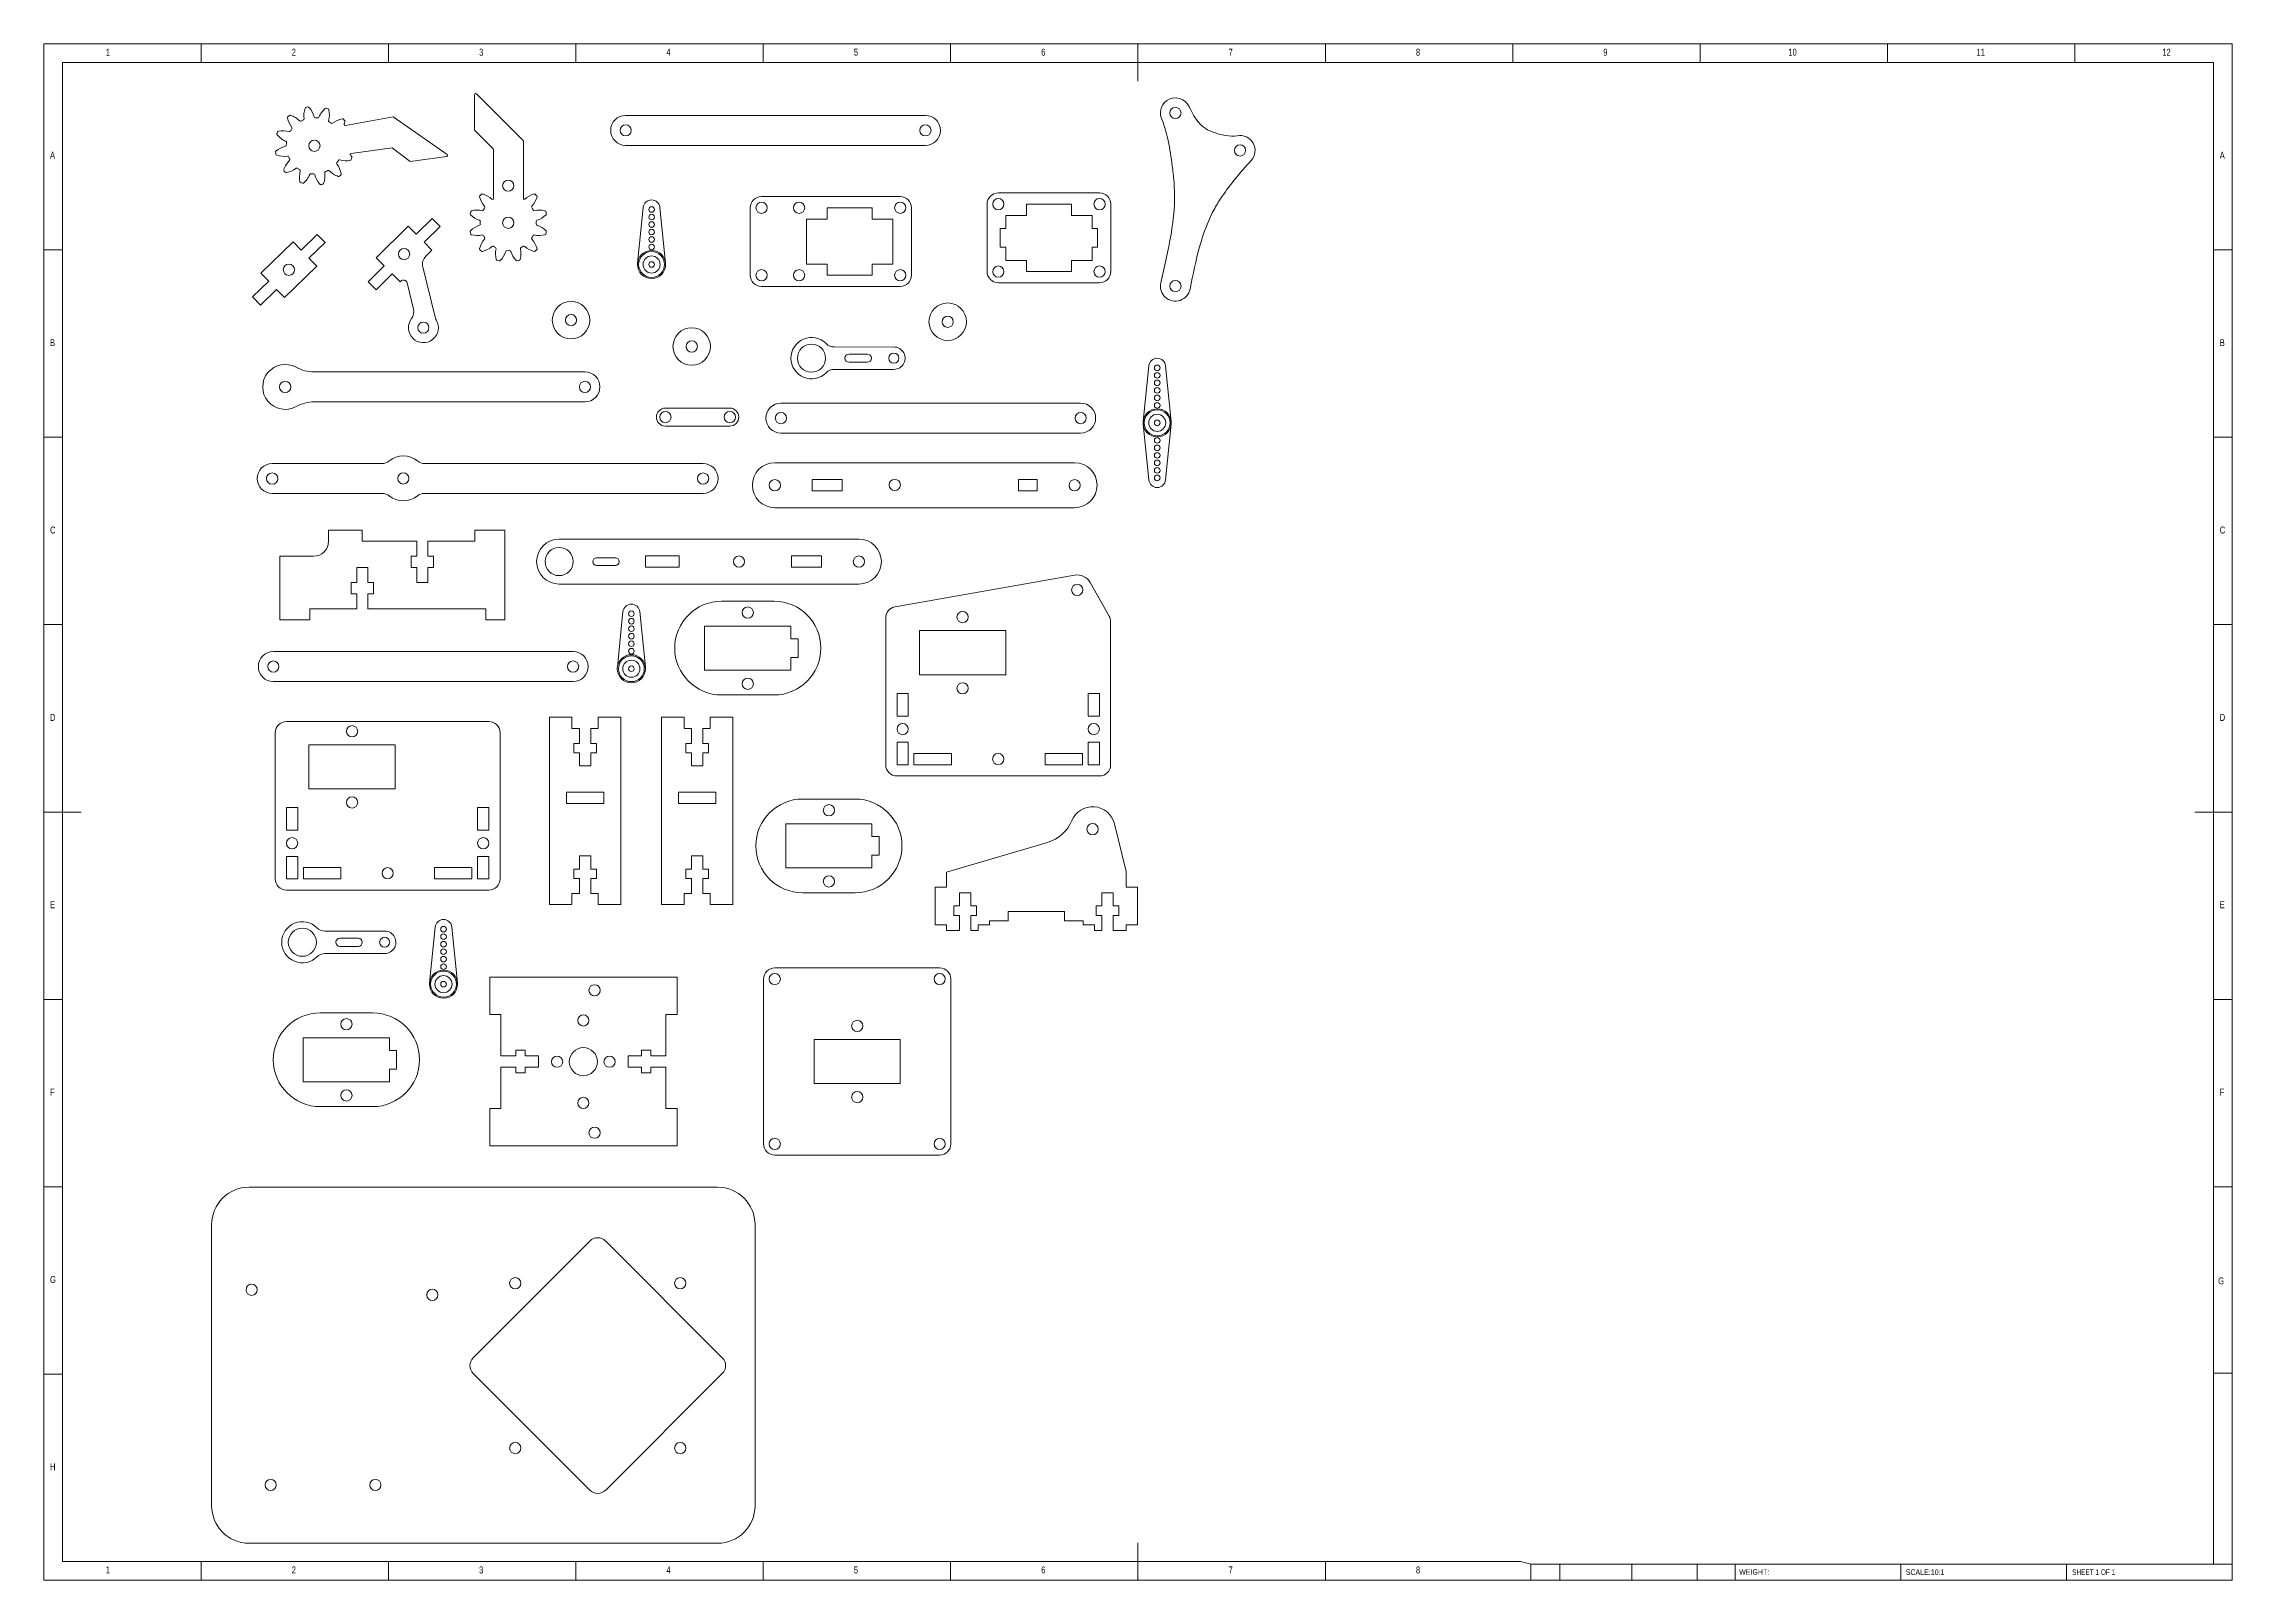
# Model space of a CAD drawing. Header units: millimetres. Extents: x 5 to 589, y 5 to 415.
import ezdxf

# ---------------------------------------------------------------- set-up
doc = ezdxf.new("R2010")
doc.units = ezdxf.units.MM
doc.styles.add('SLDTEXTSTYLE0', font='TXT', dxfattribs={"width": 0.75})
doc.styles.add('SLDTEXTSTYLE1', font='TXT', dxfattribs={"width": 0.6875})

msp = doc.modelspace()

# ---------------------------------------------------------------- linework, layer by layer
at = {"color": 7, "linetype": 'Continuous', "lineweight": 0}
for p, q in [((589, 415), (5, 415)), ((5, 415), (5, 5)), ((47, 410), (47, 415)), ((97, 415), (97, 410)), ((147, 410), (147, 415)), ((197, 415), (197, 410)), ((247, 410), (247, 415)), ((297, 415), (297, 405)), ((347, 410), (347, 415)), ((397, 415), (397, 410)), ((447, 410), (447, 415)), ((497, 415), (497, 410)), ((547, 410), (547, 415)), ((589, 5), (589, 415)), ((584, 410), (10, 410)), ((10, 410), (10, 10)), ((584, 60.25), (584, 410)), ((10, 360), (5, 360)), ((584, 360), (589, 360)), ((5, 310), (10, 310)), ((589, 310), (584, 310)), ((10, 260), (5, 260)), ((584, 260), (589, 260)), ((5, 210), (15, 210)), ((589, 210), (579, 210)), ((10, 160), (5, 160)), ((584, 160), (589, 160)), ((5, 110), (10, 110)), ((589, 110), (584, 110)), ((10, 60), (5, 60)), ((584, 60.25), (584, 9.25)), ((584, 60.25), (589, 60.25)), ((297, 5), (297, 15)), ((10, 10), (399.05, 10)), ((47, 5), (47, 10)), ((97, 10), (97, 5)), ((147, 5), (147, 10)), ((197, 10), (197, 5)), ((247, 5), (247, 10)), ((347, 5), (347, 10)), ((399.05, 10), (401.8, 9.25)), ((401.8, 9.25), (589, 9.25)), ((401.8, 9.25), (401.8, 5)), ((409.6, 9.25), (409.6, 5)), ((428.79, 9.25), (428.79, 5)), ((446.2, 9.25), (446.2, 5)), ((456.4, 5), (456.4, 9.25)), ((500.6, 9.25), (500.6, 5)), ((544.8, 5), (544.8, 9.25)), ((5, 5), (589, 5))]:
    msp.add_line(p, q, dxfattribs=at)
at = {"color": 7, "linetype": 'Continuous', "lineweight": 15}
for p, q in [((119.95, 401.41), (119.95, 392.03)), ((132.89, 389.19), (120.46, 401.62)), ((98.28, 395.46), (85.51, 393.22)), ((112.65, 385.46), (98.28, 395.46)), ((120.04, 391.82), (124.97, 386.89)), ((240.28, 395.89), (160.28, 395.89)), ((87.04, 385.72), (97.95, 387.24)), ((97.95, 387.24), (102.81, 383.56)), ((124.97, 386.89), (124.97, 373.54)), ((132.98, 388.98), (132.98, 373.5)), ((160.28, 387.89), (240.28, 387.89)), ((102.81, 383.56), (112.52, 384.91)), ((233.56, 374.23), (196.54, 374.23)), ((286.73, 375.2), (259.73, 375.2)), ((108.62, 368.4), (104.36, 364.17)), ((110.74, 366.27), (108.62, 368.4)), ((164.96, 371.32), (163.47, 356.47)), ((170.93, 356.47), (169.44, 371.32)), ((193.54, 371.23), (193.54, 353.23)), ((214.06, 368.23), (208.56, 368.23)), ((208.56, 368.23), (208.56, 356.23)), ((226.06, 371.23), (214.06, 371.23)), ((214.06, 371.23), (214.06, 368.23)), ((226.06, 368.23), (226.06, 371.23)), ((231.56, 368.23), (226.06, 368.23)), ((231.56, 356.23), (231.56, 368.23)), ((236.56, 353.23), (236.56, 371.23)), ((256.73, 372.2), (256.73, 354.2)), ((267.23, 369.2), (261.73, 369.2)), ((261.73, 369.2), (261.73, 365.7)), ((279.23, 372.2), (267.23, 372.2)), ((267.23, 372.2), (267.23, 369.2)), ((279.23, 369.2), (279.23, 372.2)), ((284.73, 369.2), (279.23, 369.2)), ((284.73, 365.7), (284.73, 369.2)), ((289.73, 354.2), (289.73, 372.2)), ((71.58, 362.11), (62.95, 353.77)), ((73.67, 359.95), (71.58, 362.11)), ((77.98, 364.12), (73.67, 359.95)), ((80.07, 361.96), (77.98, 364.12)), ((102.25, 366.3), (93.74, 357.84)), ((104.36, 364.17), (102.25, 366.3)), ((106.48, 362.04), (110.74, 366.27)), ((261.73, 365.7), (260.23, 365.7)), ((260.23, 365.7), (260.23, 360.7)), ((286.23, 365.7), (284.73, 365.7)), ((286.23, 360.7), (286.23, 365.7)), ((75.75, 357.79), (80.07, 361.96)), ((77.84, 355.64), (75.75, 357.79)), ((93.74, 357.84), (95.85, 355.71)), ((108.59, 359.91), (106.48, 362.04)), ((106.96, 358.29), (108.59, 359.91)), ((260.23, 360.7), (261.73, 360.7)), ((261.73, 360.7), (261.73, 357.2)), ((261.73, 357.2), (267.23, 357.2)), ((267.23, 357.2), (267.23, 354.2)), ((279.23, 354.2), (279.23, 357.2)), ((279.23, 357.2), (284.73, 357.2)), ((284.73, 357.2), (284.73, 360.7)), ((284.73, 360.7), (286.23, 360.7)), ((65.04, 351.61), (60.73, 347.44)), ((62.95, 353.77), (65.04, 351.61)), ((69.21, 347.3), (77.84, 355.64)), ((95.85, 355.71), (91.59, 351.49)), ((91.59, 351.49), (93.7, 349.36)), ((93.7, 349.36), (97.96, 353.59)), ((97.96, 353.59), (100.08, 351.46)), ((100.08, 351.46), (100.29, 351.67)), ((101.96, 351.19), (103.67, 344.22)), ((109.44, 342.05), (106.16, 355.44)), ((208.56, 356.23), (214.06, 356.23)), ((214.06, 356.23), (214.06, 353.23)), ((214.06, 353.23), (226.06, 353.23)), ((226.06, 353.23), (226.06, 356.23)), ((226.06, 356.23), (231.56, 356.23)), ((259.73, 351.2), (286.73, 351.2)), ((267.23, 354.2), (279.23, 354.2)), ((60.73, 347.44), (62.81, 345.28)), ((62.81, 345.28), (67.13, 349.45)), ((67.13, 349.45), (69.21, 347.3)), ((196.54, 350.23), (233.56, 350.23)), ((231.39, 334.07), (215.89, 334.1)), ((149.42, 327.44), (77.17, 327.44)), ((215.88, 328.1), (231.84, 328.1)), ((224.76, 332.2), (219.9, 332.2)), ((219.9, 330), (224.76, 330)), ((299.89, 329.06), (298.4, 314.21)), ((305.86, 314.21), (304.37, 329.06)), ((77.17, 319.44), (149.42, 319.44)), ((188.08, 317.77), (170.88, 317.77)), ((281.7, 319.1), (201.7, 319.1)), ((170.88, 312.97), (188.08, 312.97)), ((201.7, 311.1), (281.7, 311.1)), ((299.89, 298.61), (298.4, 313.46)), ((305.86, 313.46), (304.37, 298.61)), ((95.26, 302.99), (65.95, 302.99)), ((180.95, 302.99), (106.64, 302.99)), ((280.09, 303.2), (200.09, 303.2)), ((218.09, 298.7), (210.09, 298.7)), ((210.09, 298.7), (210.09, 295.7)), ((218.09, 295.7), (218.09, 298.7)), ((270.09, 298.7), (265.09, 298.7)), ((265.09, 298.7), (265.09, 295.7)), ((270.09, 295.7), (270.09, 298.7)), ((65.95, 294.99), (95.33, 294.99)), ((106.57, 294.99), (180.95, 294.99)), ((210.09, 295.7), (218.09, 295.7)), ((265.09, 295.7), (270.09, 295.7)), ((200.09, 291.2), (280.09, 291.2)), ((81.01, 285.24), (81.01, 282.24)), ((90.01, 285.24), (81.01, 285.24)), ((90.01, 282.24), (90.01, 285.24)), ((104.51, 282.24), (90.01, 282.24)), ((104.51, 278.24), (104.51, 282.24)), ((107.51, 282.24), (107.51, 278.24)), ((120.01, 282.24), (107.51, 282.24)), ((120.01, 285.24), (120.01, 282.24)), ((128.01, 285.24), (120.01, 285.24)), ((128.01, 261.24), (128.01, 285.24)), ((222.53, 282.82), (142.53, 282.82)), ((68.01, 278.24), (68.01, 261.24)), ((77.01, 278.24), (68.01, 278.24)), ((88.51, 275.24), (91.51, 275.24)), ((88.51, 271.24), (88.51, 275.24)), ((91.51, 275.24), (91.51, 271.24)), ((103.01, 278.24), (104.51, 278.24)), ((103.01, 275.24), (103.01, 278.24)), ((104.51, 275.24), (103.01, 275.24)), ((104.51, 271.24), (104.51, 275.24)), ((107.51, 278.24), (109.01, 278.24)), ((107.51, 275.24), (107.51, 271.24)), ((109.01, 275.24), (107.51, 275.24)), ((109.01, 278.24), (109.01, 275.24)), ((157.53, 277.82), (152.53, 277.82)), ((152.53, 275.82), (157.53, 275.82)), ((165.53, 278.32), (165.53, 275.32)), ((174.53, 278.32), (165.53, 278.32)), ((165.53, 275.32), (174.53, 275.32)), ((174.53, 275.32), (174.53, 278.32)), ((204.53, 278.32), (204.53, 275.32)), ((212.53, 278.32), (204.53, 278.32)), ((204.53, 275.32), (212.53, 275.32)), ((212.53, 275.32), (212.53, 278.32)), ((87.01, 271.24), (88.51, 271.24)), ((87.01, 268.24), (87.01, 271.24)), ((91.51, 271.24), (93.01, 271.24)), ((93.01, 271.24), (93.01, 268.24)), ((107.51, 271.24), (104.51, 271.24)), ((142.53, 270.82), (222.53, 270.82)), ((280.08, 273.19), (232.17, 264.77)), ((289.3, 262.3), (284.25, 271.22)), ((76.01, 261.24), (76.01, 264.24)), ((76.01, 264.24), (88.51, 264.24)), ((88.51, 268.24), (87.01, 268.24)), ((88.51, 264.24), (88.51, 268.24)), ((91.51, 268.24), (91.51, 264.24)), ((93.01, 268.24), (91.51, 268.24)), ((91.51, 264.24), (123.01, 264.24)), ((123.01, 264.24), (123.01, 261.24)), ((159.56, 263.46), (158.07, 248.61)), ((165.53, 248.61), (164.04, 263.46)), ((199.87, 266.23), (185.87, 266.23)), ((68.01, 261.24), (76.01, 261.24)), ((123.01, 261.24), (128.01, 261.24)), ((204.34, 259.63), (181.34, 259.63)), ((181.34, 259.63), (181.34, 247.83)), ((204.34, 256.23), (204.34, 259.63)), ((229.69, 261.82), (229.69, 222.61)), ((261.69, 258.41), (238.69, 258.41)), ((238.69, 258.41), (238.69, 246.61)), ((261.69, 246.61), (261.69, 258.41)), ((289.69, 222.61), (289.69, 260.82)), ((146.26, 252.8), (66.26, 252.8)), ((206.28, 256.23), (204.34, 256.23)), ((204.34, 251.23), (206.28, 251.23)), ((204.34, 247.83), (204.34, 251.23)), ((206.28, 251.23), (206.28, 256.23)), ((181.34, 247.83), (204.34, 247.83)), ((238.69, 246.61), (261.69, 246.61)), ((66.26, 244.8), (146.26, 244.8)), ((185.87, 241.23), (199.87, 241.23)), ((235.69, 241.61), (232.69, 241.61)), ((232.69, 241.61), (232.69, 235.61)), ((235.69, 235.61), (235.69, 241.61)), ((286.69, 241.61), (283.69, 241.61)), ((283.69, 241.61), (283.69, 235.61)), ((286.69, 235.61), (286.69, 241.61)), ((123.77, 234.16), (69.77, 234.16)), ((145.96, 235.28), (139.96, 235.28)), ((139.96, 235.28), (139.96, 185.28)), ((145.96, 232.28), (145.96, 235.28)), ((152.96, 235.28), (152.96, 232.28)), ((158.96, 235.28), (152.96, 235.28)), ((158.96, 185.28), (158.96, 235.28)), ((175.85, 235.28), (169.85, 235.28)), ((169.85, 235.28), (169.85, 185.28)), ((175.85, 232.28), (175.85, 235.28)), ((182.85, 235.28), (182.85, 232.28)), ((188.85, 235.28), (182.85, 235.28)), ((188.85, 185.28), (188.85, 235.28)), ((232.69, 235.61), (235.69, 235.61)), ((283.69, 235.61), (286.69, 235.61)), ((66.77, 231.16), (66.77, 192.16)), ((98.77, 227.96), (75.77, 227.96)), ((75.77, 227.96), (75.77, 216.16)), ((98.77, 216.16), (98.77, 227.96)), ((126.77, 192.16), (126.77, 231.16)), ((147.96, 232.28), (145.96, 232.28)), ((146.46, 228.28), (147.96, 228.28)), ((146.46, 225.78), (146.46, 228.28)), ((147.96, 228.28), (147.96, 232.28)), ((150.96, 232.28), (150.96, 228.28)), ((152.96, 232.28), (150.96, 232.28)), ((150.96, 228.28), (152.46, 228.28)), ((152.46, 228.28), (152.46, 225.78)), ((177.85, 232.28), (175.85, 232.28)), ((176.35, 228.28), (177.85, 228.28)), ((176.35, 225.78), (176.35, 228.28)), ((177.85, 228.28), (177.85, 232.28)), ((180.85, 232.28), (180.85, 228.28)), ((182.85, 232.28), (180.85, 232.28)), ((180.85, 228.28), (182.35, 228.28)), ((182.35, 228.28), (182.35, 225.78)), ((235.69, 228.61), (232.69, 228.61)), ((232.69, 228.61), (232.69, 222.61)), ((235.69, 222.61), (235.69, 228.61)), ((286.69, 228.61), (283.69, 228.61)), ((283.69, 228.61), (283.69, 222.61)), ((286.69, 222.61), (286.69, 228.61)), ((147.96, 225.78), (146.46, 225.78)), ((147.96, 222.28), (147.96, 225.78)), ((150.96, 222.28), (147.96, 222.28)), ((150.96, 225.78), (150.96, 222.28)), ((152.46, 225.78), (150.96, 225.78)), ((177.85, 225.78), (176.35, 225.78)), ((177.85, 222.28), (177.85, 225.78)), ((180.85, 222.28), (177.85, 222.28)), ((180.85, 225.78), (180.85, 222.28)), ((182.35, 225.78), (180.85, 225.78)), ((232.69, 222.61), (235.69, 222.61)), ((247.19, 225.61), (237.19, 225.61)), ((237.19, 225.61), (237.19, 222.61)), ((237.19, 222.61), (247.19, 222.61)), ((247.19, 222.61), (247.19, 225.61)), ((282.19, 225.61), (272.19, 225.61)), ((272.19, 225.61), (272.19, 222.61)), ((272.19, 222.61), (282.19, 222.61)), ((282.19, 222.61), (282.19, 225.61)), ((283.69, 222.61), (286.69, 222.61)), ((75.77, 216.16), (98.77, 216.16)), ((232.69, 219.61), (286.69, 219.61)), ((72.77, 211.16), (69.77, 211.16)), ((69.77, 211.16), (69.77, 205.16)), ((72.77, 205.16), (72.77, 211.16)), ((123.77, 211.16), (120.77, 211.16)), ((120.77, 211.16), (120.77, 205.16)), ((123.77, 205.16), (123.77, 211.16)), ((154.46, 215.28), (144.46, 215.28)), ((144.46, 215.28), (144.46, 212.28)), ((144.46, 212.28), (154.46, 212.28)), ((154.46, 212.28), (154.46, 215.28)), ((184.35, 215.28), (174.35, 215.28)), ((174.35, 215.28), (174.35, 212.28)), ((174.35, 212.28), (184.35, 212.28)), ((184.35, 212.28), (184.35, 215.28)), ((221.52, 213.46), (207.52, 213.46)), ((69.77, 205.16), (72.77, 205.16)), ((120.77, 205.16), (123.77, 205.16)), ((226, 206.86), (203, 206.86)), ((203, 206.86), (203, 195.06)), ((226, 203.46), (226, 206.86)), ((293.87, 194.14), (290.69, 206.88)), ((227.94, 203.46), (226, 203.46)), ((227.94, 198.46), (227.94, 203.46)), ((272.89, 201.89), (245.87, 193.92)), ((72.77, 198.16), (69.77, 198.16)), ((69.77, 198.16), (69.77, 192.16)), ((72.77, 192.16), (72.77, 198.16)), ((84.27, 195.16), (74.27, 195.16)), ((74.27, 195.16), (74.27, 192.16)), ((84.27, 192.16), (84.27, 195.16)), ((119.27, 195.16), (109.27, 195.16)), ((109.27, 195.16), (109.27, 192.16)), ((119.27, 192.16), (119.27, 195.16)), ((123.77, 198.16), (120.77, 198.16)), ((120.77, 198.16), (120.77, 192.16)), ((123.77, 192.16), (123.77, 198.16)), ((146.46, 194.78), (147.96, 194.78)), ((146.46, 192.28), (146.46, 194.78)), ((147.96, 198.28), (150.96, 198.28)), ((147.96, 194.78), (147.96, 198.28)), ((150.96, 198.28), (150.96, 194.78)), ((150.96, 194.78), (152.46, 194.78)), ((152.46, 194.78), (152.46, 192.28)), ((176.35, 194.78), (177.85, 194.78)), ((176.35, 192.28), (176.35, 194.78)), ((177.85, 198.28), (180.85, 198.28)), ((177.85, 194.78), (177.85, 198.28)), ((180.85, 198.28), (180.85, 194.78)), ((180.85, 194.78), (182.35, 194.78)), ((182.35, 194.78), (182.35, 192.28)), ((203, 195.06), (226, 195.06)), ((226, 198.46), (227.94, 198.46)), ((226, 195.06), (226, 198.46)), ((245.87, 193.92), (245.87, 189.92)), ((293.87, 189.92), (293.87, 194.14)), ((69.77, 192.16), (72.77, 192.16)), ((69.77, 189.16), (123.77, 189.16)), ((74.27, 192.16), (84.27, 192.16)), ((109.27, 192.16), (119.27, 192.16)), ((120.77, 192.16), (123.77, 192.16)), ((145.96, 188.28), (147.96, 188.28)), ((145.96, 185.28), (145.96, 188.28)), ((147.96, 192.28), (146.46, 192.28)), ((147.96, 188.28), (147.96, 192.28)), ((150.96, 192.28), (150.96, 188.28)), ((152.46, 192.28), (150.96, 192.28)), ((150.96, 188.28), (152.96, 188.28)), ((152.96, 188.28), (152.96, 185.28)), ((175.85, 188.28), (177.85, 188.28)), ((175.85, 185.28), (175.85, 188.28)), ((177.85, 192.28), (176.35, 192.28)), ((177.85, 188.28), (177.85, 192.28)), ((180.85, 192.28), (180.85, 188.28)), ((182.35, 192.28), (180.85, 192.28)), ((180.85, 188.28), (182.85, 188.28)), ((182.85, 188.28), (182.85, 185.28)), ((207.52, 188.46), (221.52, 188.46)), ((242.87, 189.92), (242.87, 179.92)), ((245.87, 189.92), (242.87, 189.92)), ((249.37, 188.42), (252.37, 188.42)), ((249.37, 184.92), (249.37, 188.42)), ((252.37, 188.42), (252.37, 184.92)), ((287.37, 188.42), (290.37, 188.42)), ((287.37, 184.92), (287.37, 188.42)), ((290.37, 188.42), (290.37, 184.92)), ((296.87, 189.92), (293.87, 189.92)), ((296.87, 179.92), (296.87, 189.92)), ((139.96, 185.28), (145.96, 185.28)), ((152.96, 185.28), (158.96, 185.28)), ((169.85, 185.28), (175.85, 185.28)), ((182.85, 185.28), (188.85, 185.28)), ((247.87, 184.92), (249.37, 184.92)), ((247.87, 182.42), (247.87, 184.92)), ((249.37, 182.42), (247.87, 182.42)), ((249.37, 178.42), (249.37, 182.42)), ((252.37, 184.92), (253.87, 184.92)), ((252.37, 182.42), (252.37, 178.42)), ((253.87, 182.42), (252.37, 182.42)), ((253.87, 184.92), (253.87, 182.42)), ((262.37, 183.42), (277.37, 183.42)), ((262.37, 180.92), (262.37, 183.42)), ((277.37, 183.42), (277.37, 180.92)), ((285.87, 184.92), (287.37, 184.92)), ((285.87, 182.42), (285.87, 184.92)), ((287.37, 182.42), (285.87, 182.42)), ((287.37, 178.42), (287.37, 182.42)), ((290.37, 184.92), (291.87, 184.92)), ((290.37, 182.42), (290.37, 178.42)), ((291.87, 182.42), (290.37, 182.42)), ((291.87, 184.92), (291.87, 182.42)), ((95.52, 178.2), (80.02, 178.23)), ((88.89, 176.34), (84.03, 176.34)), ((109.44, 179.29), (107.94, 164.44)), ((115.41, 164.44), (113.91, 179.29)), ((242.87, 179.92), (245.87, 179.92)), ((245.87, 179.92), (245.87, 178.42)), ((245.87, 178.42), (249.37, 178.42)), ((252.37, 178.42), (254.37, 178.42)), ((254.37, 179.92), (257.37, 179.92)), ((254.37, 178.42), (254.37, 179.92)), ((257.37, 180.92), (262.37, 180.92)), ((257.37, 179.92), (257.37, 180.92)), ((277.37, 180.92), (282.37, 180.92)), ((282.37, 180.92), (282.37, 179.92)), ((282.37, 179.92), (285.37, 179.92)), ((285.37, 179.92), (285.37, 178.42)), ((285.37, 178.42), (287.37, 178.42)), ((290.37, 178.42), (293.87, 178.42)), ((293.87, 179.92), (296.87, 179.92)), ((293.87, 178.42), (293.87, 179.92)), ((80.02, 172.23), (95.97, 172.24)), ((84.03, 174.14), (88.89, 174.14)), ((173.99, 165.92), (123.99, 165.92)), ((123.99, 165.92), (123.99, 155.92)), ((173.99, 155.92), (173.99, 165.92)), ((197.07, 165.42), (197.07, 121.42)), ((244.07, 168.42), (200.07, 168.42)), ((247.07, 121.42), (247.07, 165.42)), ((92.76, 156.38), (78.76, 156.38)), ((123.99, 155.92), (126.99, 155.92)), ((126.99, 155.92), (126.99, 144.92)), ((170.99, 155.92), (173.99, 155.92)), ((170.99, 144.92), (170.99, 155.92)), ((97.23, 149.78), (74.23, 149.78)), ((74.23, 149.78), (74.23, 137.98)), ((97.23, 146.38), (97.23, 149.78)), ((99.17, 146.38), (97.23, 146.38)), ((99.17, 141.38), (99.17, 146.38)), ((130.99, 146.42), (133.49, 146.42)), ((130.99, 144.92), (130.99, 146.42)), ((133.49, 146.42), (133.49, 144.92)), ((164.49, 146.42), (166.99, 146.42)), ((164.49, 144.92), (164.49, 146.42)), ((166.99, 146.42), (166.99, 144.92)), ((210.57, 149.32), (210.57, 137.52)), ((233.57, 149.32), (210.57, 149.32)), ((233.57, 137.52), (233.57, 149.32)), ((97.23, 141.38), (99.17, 141.38)), ((97.23, 137.98), (97.23, 141.38)), ((126.99, 144.92), (130.99, 144.92)), ((126.99, 141.92), (126.99, 130.92)), ((130.99, 141.92), (126.99, 141.92)), ((130.99, 140.42), (130.99, 141.92)), ((133.49, 140.42), (130.99, 140.42)), ((133.49, 144.92), (136.99, 144.92)), ((133.49, 141.92), (133.49, 140.42)), ((136.99, 141.92), (133.49, 141.92)), ((136.99, 144.92), (136.99, 141.92)), ((160.99, 144.92), (164.49, 144.92)), ((160.99, 141.92), (160.99, 144.92)), ((164.49, 141.92), (160.99, 141.92)), ((164.49, 140.42), (164.49, 141.92)), ((166.99, 140.42), (164.49, 140.42)), ((166.99, 144.92), (170.99, 144.92)), ((166.99, 141.92), (166.99, 140.42)), ((170.99, 141.92), (166.99, 141.92)), ((170.99, 130.92), (170.99, 141.92)), ((74.23, 137.98), (97.23, 137.98)), ((210.57, 137.52), (233.57, 137.52)), ((78.76, 131.38), (92.76, 131.38)), ((123.99, 130.92), (123.99, 120.92)), ((126.99, 130.92), (123.99, 130.92)), ((173.99, 130.92), (170.99, 130.92)), ((173.99, 120.92), (173.99, 130.92)), ((123.99, 120.92), (173.99, 120.92)), ((200.07, 118.42), (244.07, 118.42)), ((184.8, 109.87), (59.8, 109.87)), ((49.8, 99.87), (49.8, 24.87)), ((194.8, 24.87), (194.8, 99.87)), ((150.7, 95.5), (119.59, 64.38)), ((186.06, 64.38), (154.95, 95.5)), ((119.59, 60.14), (150.7, 29.03)), ((154.95, 29.03), (186.06, 60.14)), ((59.8, 14.87), (184.8, 14.87))]:
    msp.add_line(p, q, dxfattribs=at)
for centre, radius in [((306.98, 396.56), 1.5), ((160.28, 391.89), 1.5), ((240.28, 391.89), 1.5), ((77.22, 387.78), 1.5), ((324.23, 386.53), 1.5), ((128.94, 377.13), 1.5), ((128.94, 367.24), 1.5), ((167.2, 370.77), 0.75), ((167.2, 368.77), 0.75), ((196.54, 371.23), 1.5), ((206.56, 371.23), 1.5), ((233.56, 371.23), 1.5), ((259.73, 372.2), 1.5), ((286.73, 372.2), 1.5), ((167.2, 366.77), 0.75), ((167.2, 364.77), 0.75), ((167.2, 362.77), 0.75), ((101.16, 358.88), 1.5), ((167.2, 356.1), 3.75), ((167.2, 356.1), 3.45), ((167.2, 356.1), 2.28), ((167.2, 360.77), 0.75), ((167.2, 356.1), 0.75), ((70.4, 354.7), 1.5), ((196.54, 353.23), 1.5), ((206.56, 353.23), 1.5), ((233.56, 353.23), 1.5), ((259.73, 354.2), 1.5), ((286.73, 354.2), 1.5), ((306.98, 350.33), 1.5), ((145.7, 341.25), 5), ((246.22, 340.83), 5), ((106.3, 339.24), 1.5), ((145.7, 341.25), 1.5), ((177.91, 334.22), 5), ((246.22, 340.83), 1.5), ((177.91, 334.22), 1.5), ((209.87, 331.1), 3.75), ((231.84, 331.1), 1.35), ((302.13, 328.51), 0.75), ((302.13, 326.51), 0.75), ((69.42, 323.44), 1.5), ((149.42, 323.44), 1.5), ((302.13, 324.51), 0.75), ((302.13, 322.51), 0.75), ((302.13, 320.51), 0.75), ((170.88, 315.37), 1.5), ((188.08, 315.37), 1.5), ((201.7, 315.1), 1.5), ((281.7, 315.1), 1.5), ((302.13, 313.84), 3.75), ((302.13, 313.84), 3.45), ((302.13, 313.84), 2.28), ((302.13, 318.51), 0.75), ((302.13, 313.84), 0.75), ((302.13, 309.16), 0.75), ((302.13, 307.16), 0.75), ((302.13, 305.16), 0.75), ((302.13, 303.16), 0.75), ((65.95, 298.99), 1.5), ((100.95, 299.02), 1.5), ((180.95, 298.99), 1.5), ((200.09, 297.2), 1.5), ((232.09, 297.3), 1.5), ((280.09, 297.2), 1.5), ((302.13, 301.16), 0.75), ((302.13, 299.16), 0.75), ((142.53, 276.82), 3.75), ((190.53, 276.82), 1.5), ((222.53, 276.82), 1.5), ((280.77, 269.25), 1.5), ((161.8, 262.91), 0.75), ((192.87, 263.23), 1.5), ((250.19, 262.01), 1.5), ((161.8, 260.91), 0.75), ((161.8, 258.91), 0.75), ((161.8, 256.91), 0.75), ((161.8, 248.23), 3.75), ((161.8, 248.23), 3.45), ((161.8, 254.91), 0.75), ((161.8, 252.91), 0.75), ((66.26, 248.8), 1.5), ((146.26, 248.8), 1.5), ((161.8, 248.23), 2.28), ((161.8, 248.23), 0.75), ((192.87, 244.23), 1.5), ((250.19, 243.01), 1.5), ((234.19, 232.11), 1.5), ((285.19, 232.11), 1.5), ((87.27, 231.56), 1.5), ((259.69, 224.11), 1.5), ((87.27, 212.56), 1.5), ((214.52, 210.46), 1.5), ((284.87, 205.42), 1.5), ((71.27, 201.66), 1.5), ((122.27, 201.66), 1.5), ((96.77, 193.66), 1.5), ((214.52, 191.46), 1.5), ((74, 175.24), 3.75), ((95.97, 175.24), 1.35), ((111.68, 178.73), 0.75), ((111.68, 176.73), 0.75), ((111.68, 174.73), 0.75), ((111.68, 172.73), 0.75), ((111.68, 170.73), 0.75), ((111.68, 168.73), 0.75), ((111.68, 164.06), 3.75), ((111.68, 164.06), 3.45), ((111.68, 164.06), 2.28), ((111.68, 164.06), 0.75), ((151.99, 162.42), 1.5), ((200.07, 165.42), 1.5), ((244.07, 165.42), 1.5), ((85.76, 153.38), 1.5), ((148.99, 154.37), 1.5), ((222.07, 152.92), 1.5), ((148.99, 143.37), 3.75), ((141.99, 143.37), 1.5), ((155.99, 143.37), 1.5), ((85.76, 134.38), 1.5), ((222.07, 133.92), 1.5), ((148.99, 132.37), 1.5), ((151.99, 124.42), 1.5), ((200.07, 121.42), 1.5), ((244.07, 121.42), 1.5), ((60.47, 82.52), 1.5), ((108.69, 81.16), 1.5), ((130.82, 84.26), 1.5), ((174.83, 84.26), 1.5), ((130.82, 40.26), 1.5), ((174.83, 40.26), 1.5), ((65.55, 30.45), 1.5), ((93.49, 30.45), 1.5)]:
    msp.add_circle(centre, radius, dxfattribs=at)
for centre, radius, start, end in [((80.65, 395.77), 6.25, 160.69979, 187.23381), ((75.04, 397.74), 0.3, 102.36214, 160.69979), ((77.22, 387.78), 10.5, 99.40148, 102.36214), ((75.55, 397.84), 0.3, 41.06383, 99.40148), ((71.07, 393.93), 6.25, 14.52981, 41.06383), ((84.19, 392.99), 6.25, 130.69979, 157.23381), ((80.31, 397.5), 0.3, 72.36214, 130.69979), ((77.22, 387.78), 10.5, 69.40148, 72.36214), ((80.81, 397.32), 0.3, 11.06383, 69.40148), ((74.97, 396.18), 6.25, 344.52981, 11.06383), ((120.25, 401.41), 0.3, 45, 180), ((306.98, 396.56), 4, 26.87152, 201.44774), ((77.22, 387.78), 10.5, 159.40148, 162.36214), ((67.67, 391.36), 0.3, 101.06383, 159.40148), ((68.81, 385.53), 6.25, 74.52981, 101.06383), ((70.35, 395.31), 0.3, 132.36214, 190.69979), ((76.19, 396.42), 6.25, 190.69979, 217.23381), ((77.22, 387.78), 10.5, 129.40148, 132.36214), ((70.56, 391.84), 0.3, 254.52981, 328.61774), ((70.75, 395.66), 0.3, 71.06383, 129.40148), ((77.22, 387.78), 7.5, 143.14588, 148.61774), ((68.82, 390.03), 6.25, 44.52981, 71.06383), ((70.98, 392.45), 0.3, 323.14588, 37.23381), ((73.48, 394.62), 0.3, 224.52981, 298.61774), ((77.22, 387.78), 7.5, 113.14588, 118.61774), ((74.15, 394.95), 0.3, 293.14588, 7.23381), ((77.41, 395.57), 0.3, 194.52981, 268.61774), ((77.22, 387.78), 7.5, 83.14588, 88.61774), ((78.15, 395.52), 0.3, 263.14588, 337.23381), ((81.28, 394.44), 0.3, 164.52981, 238.61774), ((77.22, 387.78), 7.5, 53.14588, 58.61774), ((81.9, 394.02), 0.3, 233.14588, 307.23381), ((85.86, 388.8), 6.25, 100.69979, 127.23381), ((84.76, 394.65), 0.3, 42.36214, 100.69979), ((77.22, 387.78), 10.5, 39.40148, 42.36214), ((85.46, 393.51), 0.3, 155.95551, 279.9708), ((79.47, 396.18), 6.25, 335.95551, 341.06383), ((85.1, 394.25), 0.3, 341.06383, 39.40148), ((120.25, 392.03), 0.3, 180, 225), ((160.28, 391.89), 4, 90, 270), ((240.28, 391.89), 4, 270, 90), ((67.16, 386.11), 0.3, 131.06383, 189.40148), ((77.22, 387.78), 10.5, 189.40148, 192.36214), ((71.07, 381.62), 6.25, 104.52981, 131.06383), ((67.26, 385.59), 0.3, 192.36214, 250.69979), ((67.5, 390.87), 0.3, 162.36214, 220.69979), ((72.01, 394.75), 6.25, 220.69979, 247.23381), ((69.42, 387.96), 0.3, 284.52981, 358.61774), ((69.48, 388.71), 0.3, 353.14588, 67.23381), ((77.22, 387.78), 7.5, 173.14588, 178.61774), ((87.08, 385.42), 0.3, 97.92377, 224.80743), ((112.47, 385.21), 0.3, 277.92377, 55.14852), ((132.68, 388.98), 0.3, 0, 45), ((324.23, 386.53), 4, 317.43099, 100.75451), ((69.22, 391.21), 6.25, 250.69979, 277.23381), ((69.34, 381.3), 0.3, 161.06383, 219.40148), ((74.97, 379.37), 6.25, 134.52981, 161.06383), ((77.22, 387.78), 10.5, 219.40148, 222.36214), ((69.68, 380.9), 0.3, 222.36214, 280.69979), ((68.58, 386.75), 6.25, 280.69979, 307.23381), ((70.05, 384.71), 0.3, 23.14588, 97.23381), ((77.22, 387.78), 7.5, 203.14588, 208.61774), ((70.37, 384.04), 0.3, 314.52981, 28.61774), ((72.54, 381.54), 0.3, 53.14588, 127.23381), ((77.22, 387.78), 7.5, 233.14588, 238.61774), ((79.47, 379.37), 6.25, 164.52981, 191.06383), ((73.16, 381.12), 0.3, 344.52981, 58.61774), ((70.25, 382.57), 6.25, 310.69979, 337.23381), ((76.29, 380.03), 0.3, 83.14588, 157.23381), ((77.22, 387.78), 7.5, 263.14588, 268.61774), ((77.03, 379.98), 0.3, 14.52981, 88.61774), ((83.37, 381.62), 6.25, 194.52981, 221.06383), ((73.79, 379.78), 6.25, 340.69979, 7.23381), ((80.29, 380.6), 0.3, 113.14588, 187.23381), ((77.22, 387.78), 7.5, 293.14588, 298.61774), ((80.96, 380.93), 0.3, 44.52981, 118.61774), ((85.63, 385.52), 6.25, 224.52981, 251.06383), ((83.46, 383.1), 0.3, 143.14588, 217.23381), ((77.22, 387.78), 7.5, 323.14588, 328.61774), ((78.25, 379.13), 6.25, 10.69979, 37.23381), ((83.7, 379.89), 0.3, 251.06383, 309.40148), ((83.88, 383.71), 0.3, 74.52981, 148.61774), ((77.22, 387.78), 10.5, 309.40148, 312.36214), ((85.63, 390.03), 6.25, 254.52981, 281.06383), ((84.09, 380.24), 0.3, 312.36214, 10.69979), ((86.77, 384.19), 0.3, 281.06383, 339.40148), ((82.43, 380.81), 6.25, 40.69979, 44.80743), ((77.22, 387.78), 10.5, 339.40148, 342.36214), ((86.94, 384.69), 0.3, 342.36214, 40.69979), ((73.63, 378.23), 0.3, 191.06383, 249.40148), ((77.22, 387.78), 10.5, 249.40148, 252.36214), ((74.13, 378.06), 0.3, 252.36214, 310.69979), ((78.89, 377.71), 0.3, 221.06383, 279.40148), ((77.22, 387.78), 10.5, 279.40148, 282.36214), ((79.4, 377.81), 0.3, 282.36214, 340.69979), ((121.56, 374.2), 0.3, 136.6965, 195.81534), ((127.28, 375.82), 6.25, 195.81534, 222.12378), ((128.94, 367.24), 10.45, 133.3035, 136.6965), ((121.98, 374.62), 0.3, 74.18466, 133.3035), ((120.36, 368.9), 6.25, 47.87622, 74.18466), ((137.53, 368.9), 6.25, 105.81534, 132.12378), ((130.61, 375.82), 6.25, 317.87622, 344.18466), ((135.91, 374.62), 0.3, 46.6965, 105.81534), ((128.94, 367.24), 10.45, 43.3035, 46.6965), ((136.33, 374.2), 0.3, 344.18466, 43.3035), ((196.54, 371.23), 3, 90, 180), ((233.56, 371.23), 3, 0, 90), ((259.73, 372.2), 3, 90, 180), ((286.73, 372.2), 3, 0, 90), ((128.94, 367.24), 10.45, 163.3035, 166.6965), ((119.07, 369.57), 0.3, 166.6965, 225.81534), ((123.21, 373.84), 6.25, 225.81534, 252.12378), ((119.22, 370.15), 0.3, 104.18466, 163.3035), ((120.68, 364.38), 6.25, 77.87622, 104.18466), ((122.06, 370.79), 0.3, 257.87622, 332.72578), ((128.94, 367.24), 7.45, 147.27422, 152.72578), ((122.42, 371.43), 0.3, 327.27422, 42.12378), ((124.75, 373.76), 0.3, 227.87622, 302.72578), ((128.94, 367.24), 7.45, 122.27051, 122.72578), ((133.13, 373.76), 0.3, 238.74432, 312.12378), ((135.46, 371.43), 0.3, 137.87622, 212.72578), ((128.94, 367.24), 7.45, 27.27422, 32.72578), ((135.83, 370.79), 0.3, 207.27422, 282.12378), ((137.21, 364.38), 6.25, 75.81534, 102.12378), ((134.67, 373.84), 6.25, 287.87622, 314.18466), ((138.67, 370.15), 0.3, 16.6965, 75.81534), ((128.94, 367.24), 10.45, 13.3035, 16.6965), ((138.82, 369.57), 0.3, 314.18466, 13.3035), ((167.2, 371.1), 2.25, 5.73917, 174.26083), ((119.07, 364.9), 0.3, 134.18466, 193.3035), ((128.94, 367.24), 10.45, 193.3035, 196.6965), ((123.21, 360.63), 6.25, 107.87622, 134.18466), ((119.22, 364.32), 0.3, 196.6965, 255.81534), ((120.68, 370.09), 6.25, 255.81534, 282.12378), ((127.28, 358.65), 6.25, 137.87622, 164.18466), ((121.2, 367.61), 0.3, 357.27422, 72.12378), ((121.2, 366.87), 0.3, 287.87622, 2.72578), ((128.94, 367.24), 7.45, 177.27422, 182.72578), ((122.06, 363.69), 0.3, 27.27422, 102.12378), ((128.94, 367.24), 7.45, 207.27422, 212.72578), ((122.42, 363.05), 0.3, 317.87622, 32.72578), ((135.46, 363.05), 0.3, 147.27422, 222.12378), ((128.94, 367.24), 7.45, 327.27422, 332.72578), ((130.61, 358.65), 6.25, 15.81534, 42.12378), ((135.83, 363.69), 0.3, 77.87622, 152.72578), ((137.21, 370.09), 6.25, 257.87622, 284.18466), ((136.69, 367.61), 0.3, 107.87622, 182.72578), ((128.94, 367.24), 7.45, 357.27422, 2.72578), ((136.69, 366.87), 0.3, 177.27422, 252.12378), ((134.67, 360.63), 6.25, 45.81534, 72.12378), ((138.67, 364.32), 0.3, 284.18466, 343.3035), ((128.94, 367.24), 10.45, 343.3035, 346.6965), ((138.82, 364.9), 0.3, 346.6965, 45.81534), ((109.07, 356.16), 3, 134.79165, 193.77614), ((121.56, 360.28), 0.3, 164.18466, 223.3035), ((128.94, 367.24), 10.45, 223.3035, 226.6965), ((121.98, 359.85), 0.3, 226.6965, 285.81534), ((120.36, 365.58), 6.25, 285.81534, 312.12378), ((124.75, 360.72), 0.3, 57.27422, 132.12378), ((128.94, 367.24), 7.45, 237.27422, 242.72578), ((125.39, 360.35), 0.3, 347.87622, 62.72578), ((131.8, 358.97), 6.25, 167.87622, 194.18466), ((126.03, 357.52), 0.3, 194.18466, 253.3035), ((128.94, 367.24), 10.45, 253.3035, 256.6965), ((126.61, 357.36), 0.3, 256.6965, 315.81534), ((122.34, 361.51), 6.25, 315.81534, 342.12378), ((128.58, 359.5), 0.3, 87.27422, 162.12378), ((128.94, 367.24), 7.45, 267.27422, 272.72578), ((129.31, 359.5), 0.3, 17.87622, 92.72578), ((135.55, 361.51), 6.25, 197.87622, 224.18466), ((131.28, 357.36), 0.3, 224.18466, 283.3035), ((128.94, 367.24), 10.45, 283.3035, 286.6965), ((131.86, 357.52), 0.3, 286.6965, 345.81534), ((126.09, 358.97), 6.25, 345.81534, 12.12378), ((132.5, 360.35), 0.3, 117.27422, 192.12378), ((128.94, 367.24), 7.45, 297.27422, 302.72578), ((133.13, 360.72), 0.3, 47.87622, 122.72578), ((137.53, 365.58), 6.25, 227.87622, 254.18466), ((135.91, 359.85), 0.3, 254.18466, 313.3035), ((128.94, 367.24), 10.45, 313.3035, 316.6965), ((136.33, 360.28), 0.3, 316.6965, 15.81534), ((100.99, 350.96), 1, 13.77202, 134.79165), ((196.54, 353.23), 3, 180, 270), ((233.56, 353.23), 3, 270, 0), ((259.73, 354.2), 3, 180, 270), ((286.73, 354.2), 3, 270, 0), ((306.98, 350.33), 4, 167.27564, 348.8015), ((106.3, 339.24), 4, 142.40683, 30.21664), ((100.76, 343.51), 3, 322.40683, 13.77202), ((112.35, 342.76), 3, 193.77614, 210.21664), ((209.87, 331.1), 5.5, 44.87259, 315.07114), ((215.89, 337.1), 3, 224.87259, 269.88457), ((231.84, 331.1), 3, 270, 98.65899), ((69.42, 323.44), 6, 61.04498, 298.95502), ((77.17, 337.44), 10, 241.04498, 270), ((149.42, 323.44), 4, 270, 90), ((215.89, 325.1), 3, 90.01056, 135.07114), ((219.9, 331.1), 1.1, 90, 270), ((224.76, 331.1), 1.1, 270, 90), ((302.13, 328.84), 2.25, 5.73917, 174.26083), ((77.17, 309.44), 10, 90, 118.95502), ((170.88, 315.37), 2.4, 90, 270), ((188.08, 315.37), 2.4, 270, 90), ((201.7, 315.1), 4, 90, 270), ((281.7, 315.1), 4, 270, 90), ((100.95, 299.02), 6, 50.75818, 129.24182), ((65.95, 298.99), 4, 90, 270), ((95.26, 305.99), 3, 270, 309.24182), ((106.64, 305.99), 3, 230.75818, 270), ((180.95, 298.99), 4, 270, 90), ((200.09, 297.2), 6, 90, 270), ((280.09, 297.2), 6, 270, 90), ((302.13, 298.84), 2.25, 185.73917, 354.26083), ((95.33, 291.99), 3, 51.35889, 90), ((100.95, 299.02), 6, 231.35889, 308.64111), ((106.57, 291.99), 3, 90, 128.64111), ((77.01, 282.24), 4, 270, 0), ((142.53, 276.82), 6, 90, 270), ((222.53, 276.82), 6, 270, 90), ((152.53, 276.82), 1, 90, 270), ((157.53, 276.82), 1, 270, 90), ((280.77, 269.25), 4, 29.50519, 99.96802), ((161.8, 263.23), 2.25, 5.73917, 174.26083), ((185.87, 253.73), 12.5, 90, 270), ((199.87, 253.73), 12.5, 270, 90), ((232.69, 261.82), 3, 99.96802, 180), ((286.69, 260.82), 3, 360, 29.50519), ((66.26, 248.8), 4, 90, 270), ((146.26, 248.8), 4, 270, 90), ((69.77, 231.16), 3, 90, 180), ((123.77, 231.16), 3, 0, 90), ((232.69, 222.61), 3, 180, 270), ((286.69, 222.61), 3, 270, 0), ((207.52, 200.96), 12.5, 90, 270), ((221.52, 200.96), 12.5, 270, 90), ((284.87, 205.42), 6, 14.01552, 157.74711), ((270.06, 211.48), 10, 286.4293, 337.74711), ((69.77, 192.16), 3, 180, 270), ((123.77, 192.16), 3, 270, 0), ((111.68, 179.06), 2.25, 5.73917, 174.26083), ((74, 175.24), 5.5, 44.87259, 315.07114), ((80.02, 181.23), 3, 224.87259, 269.88457), ((84.03, 175.24), 1.1, 90, 270), ((88.89, 175.24), 1.1, 270, 90), ((95.97, 175.24), 3, 270, 98.65899), ((80.02, 169.23), 3, 90.01056, 135.07114), ((200.07, 165.42), 3, 90, 180), ((244.07, 165.42), 3, 0, 90), ((78.76, 143.88), 12.5, 90, 270), ((92.76, 143.88), 12.5, 270, 90), ((200.07, 121.42), 3, 180, 270), ((244.07, 121.42), 3, 270, 0), ((59.8, 99.87), 10, 90, 180), ((184.8, 99.87), 10, 0, 90), ((152.82, 93.38), 3, 45, 135), ((121.71, 62.26), 3, 135, 225), ((183.94, 62.26), 3, 315, 45), ((59.8, 24.87), 10, 180, 270), ((152.82, 31.15), 3, 225, 315), ((184.8, 24.87), 10, 270, 0)]:
    msp.add_arc(centre, radius, start, end, dxfattribs=at)
for points, knots in [([(323.48, 390.46), (321.63, 390.11), (318.64, 390.69), (313.22, 393.05), (311.7, 396.1), (310.55, 398.37)], [0, 0, 0, 0, 0.4439, 0.5439, 1, 1, 1, 1]), ([(303.26, 395.1), (305.08, 390.47), (305.87, 384.84), (307.6, 369.94), (305.02, 359.78), (303.08, 351.21)], [0, 0, 0, 0, 0.323427, 0.423427, 1, 1, 1, 1]), ([(310.91, 349.55), (312.46, 357.42), (314.16, 365.87), (320.83, 376.57), (324.31, 380.71), (327.17, 383.82)], [0, 0, 0, 0, 0.588359, 0.688359, 1, 1, 1, 1])]:
    msp.add_open_spline(points, degree=3, knots=knots, dxfattribs=at)

# ---------------------------------------------------------------- texts
at = {"color": 7, "linetype": 'Continuous', "lineweight": 0, "attachment_point": 1}
for s, insert, char_height, style in [('1', (21.58, 413.67), 1.85, 'SLDTEXTSTYLE0'), ('2', (71.17, 413.67), 1.85, 'SLDTEXTSTYLE0'), ('3', (121.17, 413.67), 1.85, 'SLDTEXTSTYLE0'), ('4', (171.17, 413.67), 1.85, 'SLDTEXTSTYLE0'), ('5', (221.17, 413.67), 1.85, 'SLDTEXTSTYLE0'), ('6', (271.17, 413.67), 1.85, 'SLDTEXTSTYLE0'), ('7', (321.17, 413.67), 1.85, 'SLDTEXTSTYLE0'), ('8', (371.17, 413.67), 1.85, 'SLDTEXTSTYLE0'), ('9', (421.17, 413.67), 1.85, 'SLDTEXTSTYLE0'), ('10', (470.54, 413.67), 1.852, 'SLDTEXTSTYLE0'), ('11', (520.75, 413.67), 1.852, 'SLDTEXTSTYLE0'), ('12', (570.33, 413.67), 1.852, 'SLDTEXTSTYLE0'), ('A', (6.67, 386.17), 1.85, 'SLDTEXTSTYLE0'), ('A', (585.67, 386.17), 1.85, 'SLDTEXTSTYLE0'), ('B', (6.67, 336.17), 1.85, 'SLDTEXTSTYLE0'), ('B', (585.67, 336.17), 1.85, 'SLDTEXTSTYLE0'), ('C', (6.67, 286.17), 1.85, 'SLDTEXTSTYLE0'), ('C', (585.67, 286.17), 1.85, 'SLDTEXTSTYLE0'), ('D', (6.67, 236.17), 1.85, 'SLDTEXTSTYLE0'), ('D', (585.67, 236.17), 1.85, 'SLDTEXTSTYLE0'), ('E', (6.67, 186.17), 1.85, 'SLDTEXTSTYLE0'), ('E', (585.67, 186.17), 1.85, 'SLDTEXTSTYLE0'), ('F', (6.67, 136.17), 1.85, 'SLDTEXTSTYLE0'), ('F', (585.67, 136.17), 1.85, 'SLDTEXTSTYLE0'), ('G', (6.67, 86.17), 1.85, 'SLDTEXTSTYLE0'), ('G', (585.25, 85.82), 1.85, 'SLDTEXTSTYLE0'), ('H', (6.67, 36.17), 1.85, 'SLDTEXTSTYLE0'), ('1', (21.58, 8.67), 1.85, 'SLDTEXTSTYLE0'), ('2', (71.17, 8.67), 1.85, 'SLDTEXTSTYLE0'), ('3', (121.17, 8.67), 1.85, 'SLDTEXTSTYLE0'), ('4', (171.17, 8.67), 1.85, 'SLDTEXTSTYLE0'), ('5', (221.17, 8.67), 1.85, 'SLDTEXTSTYLE0'), ('6', (271.17, 8.67), 1.85, 'SLDTEXTSTYLE0'), ('7', (321.17, 8.67), 1.85, 'SLDTEXTSTYLE0'), ('8', (371.17, 8.67), 1.85, 'SLDTEXTSTYLE0'), ('WEIGHT:', (457.42, 7.95), 1.499, 'SLDTEXTSTYLE0'), ('SCALE:10:1', (501.87, 7.9), 1.5, 'SLDTEXTSTYLE0'), ('SHEET 1 OF 1', (546.28, 7.9), 1.5, 'SLDTEXTSTYLE1')]:
    msp.add_mtext(s, dxfattribs=dict(at, insert=insert, char_height=char_height, style=style))

doc.saveas('drawing.dxf')
